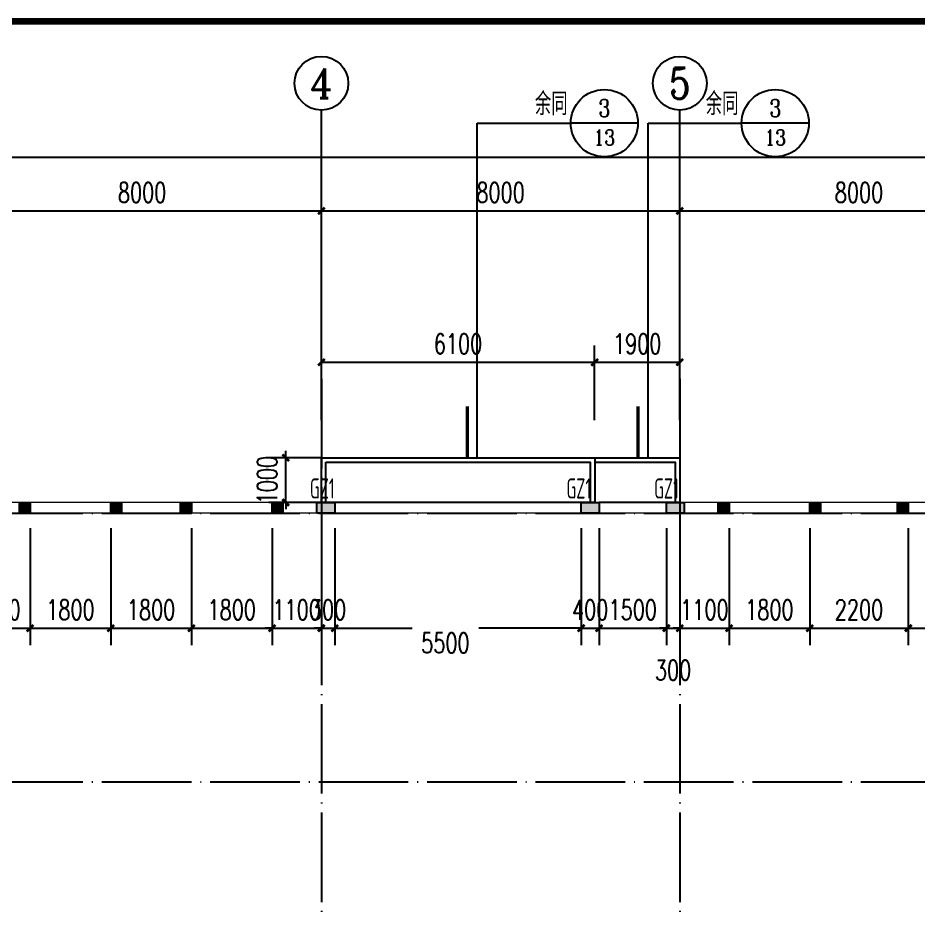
# Model space of a CAD drawing. Header units: millimetres. Extents: x 4533265 to 4958735, y 18976699 to 19555898.
# Drawn here: x 4684450 to 4704558, y 19313139 to 19333100 of the extents above; entities that cross this region are included whole.
import ezdxf
from ezdxf.enums import TextEntityAlignment as Align

# ---------------------------------------------------------------- set-up
doc = ezdxf.new("R2010")
doc.units = ezdxf.units.MM
doc.header["$LTSCALE"] = 1000
doc.header["$MEASUREMENT"] = 0
doc.linetypes.add('DOTE', pattern=[2.42, 2, -0.2, 0.02, -0.2])
doc.layers.get('Defpoints').update_dxf_attribs({"color": 1})
for name, color, linetype in [('3T_WOOD', 21, 'Continuous'), ('AXIS_TEXT', 7, 'Continuous'), ('AXIS_外部', 171, 'Continuous'), ('COLU', 253, 'Continuous'), ('COLU_HATCH', 251, 'Continuous'), ('DIM_IDEN', 171, 'Continuous'), ('DOTE', 250, 'DOTE'), ('GROUND', 150, 'Continuous'), ('PUB_DIM', 161, 'Continuous'), ('PUB_TEXT', 7, 'Continuous'), ('TEXT', 7, 'Continuous'), ('TK', 4, 'Continuous')]:
    doc.layers.add(name, color=color, linetype=linetype)
doc.layers.add('梁', color=4, linetype='Continuous', lineweight=18)
doc.styles.add('_TCH_AXIS', font='COMPLEX', dxfattribs={"bigfont": 'GBCBIG'})
doc.styles.add('_TCH_DIM', font='SIMPLEX', dxfattribs={"bigfont": 'GBCBIG'})
doc.styles.add('_TCH_DIM_T3', font='SIMPLEX', dxfattribs={"width": 0.705882, "bigfont": 'GBCBIG'})
doc.styles.add('_TCH_LABEL', font='COMPLEX', dxfattribs={"bigfont": 'GBCBIG'})
doc.styles.add('COMPLEX', font='COMPLEX')
doc.styles.add('HZTXT', font='tssdeng.shx', dxfattribs={"width": 0.7, "bigfont": 'hztxt.shx'})
doc.dimstyles.new('_TCH_ARCH&&150', dxfattribs={"dimtxt": 446.25, "dimasz": 150, "dimexe": 375, "dimexo": 450, "dimgap": 189.375, "dimtad": 1, "dimdec": 0, "dimzin": 0, "dimdsep": 46, "dimtxsty": '_TCH_DIM_T3', "dimblk": 'ARCHTICK', "dimcen": 0.09, "dimclrt": 7, "dimazin": 2, "dimtfac": 1, "dimtdec": 0, "dimtix": 1, "dimtmove": 2, "dimatfit": 3, "dimfxl": 0, "dimtolj": 1, "dimtzin": 0, "dimarcsym": 0})

# ---------------------------------------------------------------- blocks, each defined once
blk = doc.blocks.new('GeYuanFrame_36707042', base_point=(18.76, 4.34))
at = {"layer": 'TK'}
blk.add_line((43.76, 414.34), (676.76, 414.34), dxfattribs=at)
at = {"layer": 'TK', "const_width": 1}
blk.add_lwpolyline([(676.76, 414.34), (43.76, 414.34), (43.76, 14.34), (676.76, 14.34)], close=True, dxfattribs=at)
blk = doc.blocks.new('Q321Q32132121')
at = {"layer": 'COLU_HATCH'}
for points in [[(4684480, 19322042), (4684480, 19322282), (4684720, 19322282), (4684720, 19322042)], [(4686520, 19322042), (4686520, 19322282), (4686760, 19322282), (4686760, 19322042)], [(4688080, 19322042), (4688080, 19322282), (4688320, 19322282), (4688320, 19322042)], [(4690120, 19322042), (4690120, 19322282), (4690360, 19322282), (4690360, 19322042)], [(4691120, 19322042), (4691120, 19322282), (4691520, 19322282), (4691520, 19322042)], [(4697020, 19322042), (4697020, 19322282), (4697420, 19322282), (4697420, 19322042)], [(4698920, 19322042), (4698920, 19322282), (4699320, 19322282), (4699320, 19322042)], [(4700080, 19322042), (4700080, 19322282), (4700320, 19322282), (4700320, 19322042)], [(4702120, 19322042), (4702120, 19322282), (4702360, 19322282), (4702360, 19322042)], [(4704080, 19322042), (4704080, 19322282), (4704320, 19322282), (4704320, 19322042)]]:
    blk.add_hatch(color=256, dxfattribs=at).paths.add_polyline_path(points)
at = {"layer": 'COLU'}
for points in [[(4684480, 19322042), (4684480, 19322282), (4684720, 19322282), (4684720, 19322042)], [(4686520, 19322042), (4686520, 19322282), (4686760, 19322282), (4686760, 19322042)], [(4688080, 19322042), (4688080, 19322282), (4688320, 19322282), (4688320, 19322042)], [(4690120, 19322042), (4690120, 19322282), (4690360, 19322282), (4690360, 19322042)], [(4691120, 19322042), (4691120, 19322282), (4691520, 19322282), (4691520, 19322042)], [(4697020, 19322042), (4697020, 19322282), (4697420, 19322282), (4697420, 19322042)], [(4698920, 19322042), (4698920, 19322282), (4699320, 19322282), (4699320, 19322042)], [(4700080, 19322042), (4700080, 19322282), (4700320, 19322282), (4700320, 19322042)], [(4702120, 19322042), (4702120, 19322282), (4702360, 19322282), (4702360, 19322042)], [(4704080, 19322042), (4704080, 19322282), (4704320, 19322282), (4704320, 19322042)]]:
    blk.add_lwpolyline(points, close=True, dxfattribs=at)
blk = doc.blocks.new('_ArchTick')
at = {"color": 0, "linetype": 'ByBlock', "const_width": 0.4}
blk.add_lwpolyline([(-0.5, -0.5), (0.5, 0.5)], dxfattribs=at)
blk = doc.blocks.new('*D477')
at = {"layer": 'Defpoints', "color": 0}
for p in [(4699220, 19325413), (4697320, 19323667), (4699220, 19323667)]:
    blk.add_point(p, dxfattribs=at)
at = {"layer": 'PUB_DIM', "color": 0, "lineweight": -2}
for p, q in [((4697320, 19324117), (4697320, 19325788)), ((4699220, 19324117), (4699220, 19325788)), ((4697320, 19325413), (4699220, 19325413))]:
    blk.add_line(p, q, dxfattribs=at)
at = {"layer": 'PUB_DIM', "color": 0, "lineweight": -2, "xscale": 150, "yscale": 150, "zscale": 150, "rotation": 180}
blk.add_blockref('_ArchTick', (4697320, 19325413), dxfattribs=at)
at = {"layer": 'PUB_DIM', "color": 0, "lineweight": -2, "xscale": 150, "yscale": 150, "zscale": 150}
blk.add_blockref('_ArchTick', (4699220, 19325413), dxfattribs=at)
at = {"layer": 'PUB_DIM', "color": 7, "insert": (4698270, 19325826), "char_height": 446.2, "attachment_point": 5, "style": '_TCH_DIM_T3'}
blk.add_mtext('\\A1;1900', dxfattribs=at)
blk = doc.blocks.new('*D478')
at = {"layer": 'Defpoints', "color": 0}
for p in [(4697320, 19325413), (4691220, 19323667), (4697320, 19323667)]:
    blk.add_point(p, dxfattribs=at)
at = {"layer": 'PUB_DIM', "color": 0, "lineweight": -2}
for p, q in [((4691220, 19324117), (4691220, 19325788)), ((4697320, 19324117), (4697320, 19325788)), ((4691220, 19325413), (4697320, 19325413))]:
    blk.add_line(p, q, dxfattribs=at)
at = {"layer": 'PUB_DIM', "color": 0, "lineweight": -2, "xscale": 150, "yscale": 150, "zscale": 150, "rotation": 180}
blk.add_blockref('_ArchTick', (4691220, 19325413), dxfattribs=at)
at = {"layer": 'PUB_DIM', "color": 0, "lineweight": -2, "xscale": 150, "yscale": 150, "zscale": 150}
blk.add_blockref('_ArchTick', (4697320, 19325413), dxfattribs=at)
at = {"layer": 'PUB_DIM', "color": 7, "insert": (4694270, 19325826), "char_height": 446.2, "attachment_point": 5, "style": '_TCH_DIM_T3'}
blk.add_mtext('\\A1;6100', dxfattribs=at)
blk = doc.blocks.new('*D479')
at = {"layer": 'Defpoints', "color": 0}
for p in [(4690425, 19323282), (4691670, 19323282), (4691670, 19322282)]:
    blk.add_point(p, dxfattribs=at)
at = {"layer": 'PUB_DIM', "color": 0, "lineweight": -2}
for p, q in [((4691220, 19323282), (4690050, 19323282)), ((4690425, 19323282), (4690425, 19323432)), ((4690425, 19322282), (4690425, 19323282)), ((4691220, 19322282), (4690050, 19322282)), ((4690425, 19322282), (4690425, 19322132))]:
    blk.add_line(p, q, dxfattribs=at)
at = {"layer": 'PUB_DIM', "color": 0, "lineweight": -2, "xscale": 150, "yscale": 150, "zscale": 150}
for p, rotation in [((4690425, 19323282), 270), ((4690425, 19322282), 90)]:
    blk.add_blockref('_ArchTick', p, dxfattribs=dict(at, rotation=rotation))
at = {"layer": 'PUB_DIM', "color": 7, "insert": (4690012, 19322782), "char_height": 446.2, "attachment_point": 5, "rotation": 90, "style": '_TCH_DIM_T3'}
blk.add_mtext('\\A1;1000', dxfattribs=at)
blk = doc.blocks.new('*D536')
at = {"layer": 'Defpoints', "color": 0}
for p in [(4704320, 19322156), (4706120, 19322156), (4706120, 19319475)]:
    blk.add_point(p, dxfattribs=at)
at = {"layer": 'PUB_DIM', "color": 0, "lineweight": -2}
for p, q in [((4704320, 19321706), (4704320, 19319100)), ((4706120, 19321706), (4706120, 19319100)), ((4704320, 19319475), (4706120, 19319475))]:
    blk.add_line(p, q, dxfattribs=at)
at = {"layer": 'PUB_DIM', "color": 0, "lineweight": -2, "xscale": 150, "yscale": 150, "zscale": 150, "rotation": 180}
blk.add_blockref('_ArchTick', (4704320, 19319475), dxfattribs=at)
at = {"layer": 'PUB_DIM', "color": 0, "lineweight": -2, "xscale": 150, "yscale": 150, "zscale": 150}
blk.add_blockref('_ArchTick', (4706120, 19319475), dxfattribs=at)
at = {"layer": 'PUB_DIM', "color": 7, "insert": (4705220, 19319888), "char_height": 446.2, "attachment_point": 5, "style": '_TCH_DIM_T3'}
blk.add_mtext('\\A1;1800', dxfattribs=at)
blk = doc.blocks.new('*D537')
at = {"layer": 'Defpoints', "color": 0}
for p in [(4702120, 19322156), (4704320, 19322156), (4704320, 19319475)]:
    blk.add_point(p, dxfattribs=at)
at = {"layer": 'PUB_DIM', "color": 0, "lineweight": -2}
for p, q in [((4702120, 19321706), (4702120, 19319100)), ((4704320, 19321706), (4704320, 19319100)), ((4702120, 19319475), (4704320, 19319475))]:
    blk.add_line(p, q, dxfattribs=at)
at = {"layer": 'PUB_DIM', "color": 0, "lineweight": -2, "xscale": 150, "yscale": 150, "zscale": 150, "rotation": 180}
blk.add_blockref('_ArchTick', (4702120, 19319475), dxfattribs=at)
at = {"layer": 'PUB_DIM', "color": 0, "lineweight": -2, "xscale": 150, "yscale": 150, "zscale": 150}
blk.add_blockref('_ArchTick', (4704320, 19319475), dxfattribs=at)
at = {"layer": 'PUB_DIM', "color": 7, "insert": (4703220, 19319888), "char_height": 446.2, "attachment_point": 5, "style": '_TCH_DIM_T3'}
blk.add_mtext('\\A1;2200', dxfattribs=at)
blk = doc.blocks.new('*D538')
at = {"layer": 'Defpoints', "color": 0}
for p in [(4700320, 19322156), (4702120, 19322156), (4702120, 19319475)]:
    blk.add_point(p, dxfattribs=at)
at = {"layer": 'PUB_DIM', "color": 0, "lineweight": -2}
for p, q in [((4700320, 19321706), (4700320, 19319100)), ((4702120, 19321706), (4702120, 19319100)), ((4700320, 19319475), (4702120, 19319475))]:
    blk.add_line(p, q, dxfattribs=at)
at = {"layer": 'PUB_DIM', "color": 0, "lineweight": -2, "xscale": 150, "yscale": 150, "zscale": 150, "rotation": 180}
blk.add_blockref('_ArchTick', (4700320, 19319475), dxfattribs=at)
at = {"layer": 'PUB_DIM', "color": 0, "lineweight": -2, "xscale": 150, "yscale": 150, "zscale": 150}
blk.add_blockref('_ArchTick', (4702120, 19319475), dxfattribs=at)
at = {"layer": 'PUB_DIM', "color": 7, "insert": (4701220, 19319888), "char_height": 446.2, "attachment_point": 5, "style": '_TCH_DIM_T3'}
blk.add_mtext('\\A1;1800', dxfattribs=at)
blk = doc.blocks.new('*D539')
at = {"layer": 'Defpoints', "color": 0}
for p in [(4699220, 19322156), (4700320, 19322156), (4700320, 19319475)]:
    blk.add_point(p, dxfattribs=at)
at = {"layer": 'PUB_DIM', "color": 0, "lineweight": -2}
for p, q in [((4699220, 19321706), (4699220, 19319100)), ((4700320, 19321706), (4700320, 19319100)), ((4699220, 19319475), (4699070, 19319475)), ((4699220, 19319475), (4700320, 19319475)), ((4700320, 19319475), (4700470, 19319475))]:
    blk.add_line(p, q, dxfattribs=at)
at = {"layer": 'PUB_DIM', "color": 0, "lineweight": -2, "xscale": 150, "yscale": 150, "zscale": 150}
blk.add_blockref('_ArchTick', (4699220, 19319475), dxfattribs=at)
at = {"layer": 'PUB_DIM', "color": 0, "lineweight": -2, "xscale": 150, "yscale": 150, "zscale": 150, "rotation": 180}
blk.add_blockref('_ArchTick', (4700320, 19319475), dxfattribs=at)
at = {"layer": 'PUB_DIM', "color": 7, "insert": (4699770, 19319888), "char_height": 446.2, "attachment_point": 5, "style": '_TCH_DIM_T3'}
blk.add_mtext('\\A1;1100', dxfattribs=at)
blk = doc.blocks.new('*D540')
at = {"layer": 'Defpoints', "color": 0}
for p in [(4698920, 19322156), (4699220, 19322156), (4699220, 19319475)]:
    blk.add_point(p, dxfattribs=at)
at = {"layer": 'PUB_DIM', "color": 0, "lineweight": -2}
for p, q in [((4698920, 19321706), (4698920, 19319100)), ((4699220, 19321706), (4699220, 19319100)), ((4698920, 19319475), (4698770, 19319475)), ((4698920, 19319475), (4699220, 19319475)), ((4699220, 19319475), (4699370, 19319475))]:
    blk.add_line(p, q, dxfattribs=at)
at = {"layer": 'PUB_DIM', "color": 0, "lineweight": -2, "xscale": 150, "yscale": 150, "zscale": 150}
blk.add_blockref('_ArchTick', (4698920, 19319475), dxfattribs=at)
at = {"layer": 'PUB_DIM', "color": 0, "lineweight": -2, "xscale": 150, "yscale": 150, "zscale": 150, "rotation": 180}
blk.add_blockref('_ArchTick', (4699220, 19319475), dxfattribs=at)
at = {"layer": 'PUB_DIM', "color": 7, "insert": (4699070, 19318538), "char_height": 446.2, "attachment_point": 5, "style": '_TCH_DIM_T3'}
blk.add_mtext('\\A1;300', dxfattribs=at)
blk = doc.blocks.new('*D541')
at = {"layer": 'Defpoints', "color": 0}
for p in [(4697420, 19322156), (4698920, 19322156), (4698920, 19319475)]:
    blk.add_point(p, dxfattribs=at)
at = {"layer": 'PUB_DIM', "color": 0, "lineweight": -2}
for p, q in [((4697420, 19321706), (4697420, 19319100)), ((4698920, 19321706), (4698920, 19319100)), ((4697420, 19319475), (4698920, 19319475))]:
    blk.add_line(p, q, dxfattribs=at)
at = {"layer": 'PUB_DIM', "color": 0, "lineweight": -2, "xscale": 150, "yscale": 150, "zscale": 150, "rotation": 180}
blk.add_blockref('_ArchTick', (4697420, 19319475), dxfattribs=at)
at = {"layer": 'PUB_DIM', "color": 0, "lineweight": -2, "xscale": 150, "yscale": 150, "zscale": 150}
blk.add_blockref('_ArchTick', (4698920, 19319475), dxfattribs=at)
at = {"layer": 'PUB_DIM', "color": 7, "insert": (4698170, 19319888), "char_height": 446.2, "attachment_point": 5, "style": '_TCH_DIM_T3'}
blk.add_mtext('\\A1;1500', dxfattribs=at)
blk = doc.blocks.new('*D542')
at = {"layer": 'Defpoints', "color": 0}
for p in [(4697020, 19322156), (4697420, 19322156), (4697420, 19319475)]:
    blk.add_point(p, dxfattribs=at)
at = {"layer": 'PUB_DIM', "color": 0, "lineweight": -2}
for p, q in [((4697020, 19321706), (4697020, 19319100)), ((4697420, 19321706), (4697420, 19319100)), ((4697020, 19319475), (4696870, 19319475)), ((4697020, 19319475), (4697420, 19319475)), ((4697420, 19319475), (4697570, 19319475))]:
    blk.add_line(p, q, dxfattribs=at)
at = {"layer": 'PUB_DIM', "color": 0, "lineweight": -2, "xscale": 150, "yscale": 150, "zscale": 150}
blk.add_blockref('_ArchTick', (4697020, 19319475), dxfattribs=at)
at = {"layer": 'PUB_DIM', "color": 0, "lineweight": -2, "xscale": 150, "yscale": 150, "zscale": 150, "rotation": 180}
blk.add_blockref('_ArchTick', (4697420, 19319475), dxfattribs=at)
at = {"layer": 'PUB_DIM', "color": 7, "insert": (4697220, 19319888), "char_height": 446.2, "attachment_point": 5, "style": '_TCH_DIM_T3'}
blk.add_mtext('\\A1;400', dxfattribs=at)
blk = doc.blocks.new('*D543')
at = {"layer": 'Defpoints', "color": 0}
for p in [(4691520, 19322156), (4697020, 19322156), (4697020, 19319475)]:
    blk.add_point(p, dxfattribs=at)
at = {"layer": 'PUB_DIM', "color": 0, "lineweight": -2}
for p, q in [((4691520, 19321706), (4691520, 19319100)), ((4697020, 19321706), (4697020, 19319100)), ((4691520, 19319475), (4693245, 19319475)), ((4697020, 19319475), (4694733, 19319475))]:
    blk.add_line(p, q, dxfattribs=at)
at = {"layer": 'PUB_DIM', "color": 0, "lineweight": -2, "xscale": 150, "yscale": 150, "zscale": 150, "rotation": 180}
blk.add_blockref('_ArchTick', (4691520, 19319475), dxfattribs=at)
at = {"layer": 'PUB_DIM', "color": 0, "lineweight": -2, "xscale": 150, "yscale": 150, "zscale": 150}
blk.add_blockref('_ArchTick', (4697020, 19319475), dxfattribs=at)
at = {"layer": 'PUB_DIM', "color": 7, "insert": (4693989, 19319145), "char_height": 446.2, "attachment_point": 5, "style": '_TCH_DIM_T3'}
blk.add_mtext('\\A1;5500', dxfattribs=at)
blk = doc.blocks.new('*D544')
at = {"layer": 'Defpoints', "color": 0}
for p in [(4691220, 19322156), (4691520, 19322156), (4691520, 19319475)]:
    blk.add_point(p, dxfattribs=at)
at = {"layer": 'PUB_DIM', "color": 0, "lineweight": -2}
for p, q in [((4691220, 19321706), (4691220, 19319100)), ((4691520, 19321706), (4691520, 19319100)), ((4691220, 19319475), (4691070, 19319475)), ((4691220, 19319475), (4691520, 19319475)), ((4691520, 19319475), (4691670, 19319475))]:
    blk.add_line(p, q, dxfattribs=at)
at = {"layer": 'PUB_DIM', "color": 0, "lineweight": -2, "xscale": 150, "yscale": 150, "zscale": 150}
blk.add_blockref('_ArchTick', (4691220, 19319475), dxfattribs=at)
at = {"layer": 'PUB_DIM', "color": 0, "lineweight": -2, "xscale": 150, "yscale": 150, "zscale": 150, "rotation": 180}
blk.add_blockref('_ArchTick', (4691520, 19319475), dxfattribs=at)
at = {"layer": 'PUB_DIM', "color": 7, "insert": (4691370, 19319888), "char_height": 446.2, "attachment_point": 5, "style": '_TCH_DIM_T3'}
blk.add_mtext('\\A1;300', dxfattribs=at)
blk = doc.blocks.new('*D545')
at = {"layer": 'Defpoints', "color": 0}
for p in [(4690120, 19322156), (4691220, 19322156), (4691220, 19319475)]:
    blk.add_point(p, dxfattribs=at)
at = {"layer": 'PUB_DIM', "color": 0, "lineweight": -2}
for p, q in [((4690120, 19321706), (4690120, 19319100)), ((4691220, 19321706), (4691220, 19319100)), ((4690120, 19319475), (4689970, 19319475)), ((4690120, 19319475), (4691220, 19319475)), ((4691220, 19319475), (4691370, 19319475))]:
    blk.add_line(p, q, dxfattribs=at)
at = {"layer": 'PUB_DIM', "color": 0, "lineweight": -2, "xscale": 150, "yscale": 150, "zscale": 150}
blk.add_blockref('_ArchTick', (4690120, 19319475), dxfattribs=at)
at = {"layer": 'PUB_DIM', "color": 0, "lineweight": -2, "xscale": 150, "yscale": 150, "zscale": 150, "rotation": 180}
blk.add_blockref('_ArchTick', (4691220, 19319475), dxfattribs=at)
at = {"layer": 'PUB_DIM', "color": 7, "insert": (4690670, 19319888), "char_height": 446.2, "attachment_point": 5, "style": '_TCH_DIM_T3'}
blk.add_mtext('\\A1;1100', dxfattribs=at)
blk = doc.blocks.new('*D546')
at = {"layer": 'Defpoints', "color": 0}
for p in [(4688320, 19322156), (4690120, 19322156), (4690120, 19319475)]:
    blk.add_point(p, dxfattribs=at)
at = {"layer": 'PUB_DIM', "color": 0, "lineweight": -2}
for p, q in [((4688320, 19321706), (4688320, 19319100)), ((4690120, 19321706), (4690120, 19319100)), ((4688320, 19319475), (4690120, 19319475))]:
    blk.add_line(p, q, dxfattribs=at)
at = {"layer": 'PUB_DIM', "color": 0, "lineweight": -2, "xscale": 150, "yscale": 150, "zscale": 150, "rotation": 180}
blk.add_blockref('_ArchTick', (4688320, 19319475), dxfattribs=at)
at = {"layer": 'PUB_DIM', "color": 0, "lineweight": -2, "xscale": 150, "yscale": 150, "zscale": 150}
blk.add_blockref('_ArchTick', (4690120, 19319475), dxfattribs=at)
at = {"layer": 'PUB_DIM', "color": 7, "insert": (4689220, 19319888), "char_height": 446.2, "attachment_point": 5, "style": '_TCH_DIM_T3'}
blk.add_mtext('\\A1;1800', dxfattribs=at)
blk = doc.blocks.new('*D547')
at = {"layer": 'Defpoints', "color": 0}
for p in [(4686520, 19322156), (4688320, 19322156), (4688320, 19319475)]:
    blk.add_point(p, dxfattribs=at)
at = {"layer": 'PUB_DIM', "color": 0, "lineweight": -2}
for p, q in [((4686520, 19321706), (4686520, 19319100)), ((4688320, 19321706), (4688320, 19319100)), ((4686520, 19319475), (4688320, 19319475))]:
    blk.add_line(p, q, dxfattribs=at)
at = {"layer": 'PUB_DIM', "color": 0, "lineweight": -2, "xscale": 150, "yscale": 150, "zscale": 150, "rotation": 180}
blk.add_blockref('_ArchTick', (4686520, 19319475), dxfattribs=at)
at = {"layer": 'PUB_DIM', "color": 0, "lineweight": -2, "xscale": 150, "yscale": 150, "zscale": 150}
blk.add_blockref('_ArchTick', (4688320, 19319475), dxfattribs=at)
at = {"layer": 'PUB_DIM', "color": 7, "insert": (4687420, 19319888), "char_height": 446.2, "attachment_point": 5, "style": '_TCH_DIM_T3'}
blk.add_mtext('\\A1;1800', dxfattribs=at)
blk = doc.blocks.new('*D548')
at = {"layer": 'Defpoints', "color": 0}
for p in [(4684720, 19322156), (4686520, 19322156), (4686520, 19319475)]:
    blk.add_point(p, dxfattribs=at)
at = {"layer": 'PUB_DIM', "color": 0, "lineweight": -2}
for p, q in [((4684720, 19321706), (4684720, 19319100)), ((4686520, 19321706), (4686520, 19319100)), ((4684720, 19319475), (4686520, 19319475))]:
    blk.add_line(p, q, dxfattribs=at)
at = {"layer": 'PUB_DIM', "color": 0, "lineweight": -2, "xscale": 150, "yscale": 150, "zscale": 150, "rotation": 180}
blk.add_blockref('_ArchTick', (4684720, 19319475), dxfattribs=at)
at = {"layer": 'PUB_DIM', "color": 0, "lineweight": -2, "xscale": 150, "yscale": 150, "zscale": 150}
blk.add_blockref('_ArchTick', (4686520, 19319475), dxfattribs=at)
at = {"layer": 'PUB_DIM', "color": 7, "insert": (4685620, 19319888), "char_height": 446.2, "attachment_point": 5, "style": '_TCH_DIM_T3'}
blk.add_mtext('\\A1;1800', dxfattribs=at)
blk = doc.blocks.new('*D549')
at = {"layer": 'Defpoints', "color": 0}
for p in [(4683220, 19322156), (4684720, 19322156), (4684720, 19319475)]:
    blk.add_point(p, dxfattribs=at)
at = {"layer": 'PUB_DIM', "color": 0, "lineweight": -2}
for p, q in [((4683220, 19321706), (4683220, 19319100)), ((4684720, 19321706), (4684720, 19319100)), ((4683220, 19319475), (4684720, 19319475))]:
    blk.add_line(p, q, dxfattribs=at)
at = {"layer": 'PUB_DIM', "color": 0, "lineweight": -2, "xscale": 150, "yscale": 150, "zscale": 150, "rotation": 180}
blk.add_blockref('_ArchTick', (4683220, 19319475), dxfattribs=at)
at = {"layer": 'PUB_DIM', "color": 0, "lineweight": -2, "xscale": 150, "yscale": 150, "zscale": 150}
blk.add_blockref('_ArchTick', (4684720, 19319475), dxfattribs=at)
at = {"layer": 'PUB_DIM', "color": 7, "insert": (4683970, 19319888), "char_height": 446.2, "attachment_point": 5, "style": '_TCH_DIM_T3'}
blk.add_mtext('\\A1;1500', dxfattribs=at)
blk = doc.blocks.new('*D552')
at = {"layer": 'AXIS_外部', "color": 0, "lineweight": -2}
for p, q in [((4683220, 19325492), (4683220, 19329167)), ((4691220, 19325492), (4691220, 19329167)), ((4683220, 19328792), (4691220, 19328792))]:
    blk.add_line(p, q, dxfattribs=at)
at = {"layer": 'Defpoints', "color": 0}
for p in [(4691220, 19328792), (4683220, 19325042), (4691220, 19325042)]:
    blk.add_point(p, dxfattribs=at)
at = {"layer": 'AXIS_外部', "color": 0, "lineweight": -2, "xscale": 150, "yscale": 150, "zscale": 150, "rotation": 180}
blk.add_blockref('_ArchTick', (4683220, 19328792), dxfattribs=at)
at = {"layer": 'AXIS_外部', "color": 0, "lineweight": -2, "xscale": 150, "yscale": 150, "zscale": 150}
blk.add_blockref('_ArchTick', (4691220, 19328792), dxfattribs=at)
at = {"layer": 'AXIS_外部', "color": 7, "insert": (4687220, 19329204), "char_height": 446.2, "attachment_point": 5, "style": '_TCH_DIM_T3'}
blk.add_mtext('\\A1;8000', dxfattribs=at)
blk = doc.blocks.new('*D553')
at = {"layer": 'AXIS_外部', "color": 0, "lineweight": -2}
for p, q in [((4691220, 19325492), (4691220, 19329167)), ((4699220, 19325492), (4699220, 19329167)), ((4691220, 19328792), (4699220, 19328792))]:
    blk.add_line(p, q, dxfattribs=at)
at = {"layer": 'Defpoints', "color": 0}
for p in [(4699220, 19328792), (4691220, 19325042), (4699220, 19325042)]:
    blk.add_point(p, dxfattribs=at)
at = {"layer": 'AXIS_外部', "color": 0, "lineweight": -2, "xscale": 150, "yscale": 150, "zscale": 150, "rotation": 180}
blk.add_blockref('_ArchTick', (4691220, 19328792), dxfattribs=at)
at = {"layer": 'AXIS_外部', "color": 0, "lineweight": -2, "xscale": 150, "yscale": 150, "zscale": 150}
blk.add_blockref('_ArchTick', (4699220, 19328792), dxfattribs=at)
at = {"layer": 'AXIS_外部', "color": 7, "insert": (4695220, 19329204), "char_height": 446.2, "attachment_point": 5, "style": '_TCH_DIM_T3'}
blk.add_mtext('\\A1;8000', dxfattribs=at)
blk = doc.blocks.new('*D554')
at = {"layer": 'AXIS_外部', "color": 0, "lineweight": -2}
for p, q in [((4699220, 19325492), (4699220, 19329167)), ((4707220, 19325492), (4707220, 19329167)), ((4699220, 19328792), (4707220, 19328792))]:
    blk.add_line(p, q, dxfattribs=at)
at = {"layer": 'Defpoints', "color": 0}
for p in [(4707220, 19328792), (4699220, 19325042), (4707220, 19325042)]:
    blk.add_point(p, dxfattribs=at)
at = {"layer": 'AXIS_外部', "color": 0, "lineweight": -2, "xscale": 150, "yscale": 150, "zscale": 150, "rotation": 180}
blk.add_blockref('_ArchTick', (4699220, 19328792), dxfattribs=at)
at = {"layer": 'AXIS_外部', "color": 0, "lineweight": -2, "xscale": 150, "yscale": 150, "zscale": 150}
blk.add_blockref('_ArchTick', (4707220, 19328792), dxfattribs=at)
at = {"layer": 'AXIS_外部', "color": 7, "insert": (4703220, 19329204), "char_height": 446.2, "attachment_point": 5, "style": '_TCH_DIM_T3'}
blk.add_mtext('\\A1;8000', dxfattribs=at)
blk = doc.blocks.new('*D559')
at = {"layer": 'AXIS_外部', "color": 0, "lineweight": -2}
for p, q in [((4676760, 19325492), (4676760, 19330367)), ((4739220, 19325492), (4739220, 19330367)), ((4676760, 19329992), (4739220, 19329992))]:
    blk.add_line(p, q, dxfattribs=at)
at = {"layer": 'Defpoints', "color": 0}
for p in [(4739220, 19329992), (4676760, 19325042), (4739220, 19325042)]:
    blk.add_point(p, dxfattribs=at)
at = {"layer": 'AXIS_外部', "color": 0, "lineweight": -2, "xscale": 150, "yscale": 150, "zscale": 150, "rotation": 180}
blk.add_blockref('_ArchTick', (4676760, 19329992), dxfattribs=at)
at = {"layer": 'AXIS_外部', "color": 0, "lineweight": -2, "xscale": 150, "yscale": 150, "zscale": 150}
blk.add_blockref('_ArchTick', (4739220, 19329992), dxfattribs=at)
at = {"layer": 'AXIS_外部', "color": 7, "insert": (4707990, 19330404), "char_height": 446.2, "attachment_point": 5, "style": '_TCH_DIM_T3'}
blk.add_mtext('\\A1;62460', dxfattribs=at)
blk = doc.blocks.new('_AXISO')
blk.add_circle((0, 0), 0.5)
at = {"layer": 'AXIS_TEXT', "style": 'COMPLEX', "width": 1.041667}
blk.add_attdef('A', text='', height=0.56, dxfattribs=at).set_placement((-0.25, -0.28), (0.25, -0.28), align=Align.FIT)

msp = doc.modelspace()

# ---------------------------------------------------------------- linework, layer by layer
at = {"layer": 'AXIS_外部'}
for p, q in [((4691220.4, 19325041.5), (4691220.4, 19331041.5)), ((4699220.4, 19325041.5), (4699220.4, 19331041.5))]:
    msp.add_line(p, q, dxfattribs=at)
at = {"layer": 'DIM_IDEN'}
for p, q in [((4694701.1, 19330751.6), (4696785.9, 19330751.6)), ((4694701.1, 19323280.3), (4694701.1, 19330751.6)), ((4698285.9, 19330751.6), (4696785.9, 19330751.6)), ((4698515.6, 19330751.6), (4700600.4, 19330751.6)), ((4698515.6, 19323280.3), (4698515.6, 19330751.6)), ((4702100.4, 19330751.6), (4700600.4, 19330751.6))]:
    msp.add_line(p, q, dxfattribs=at)
at = {"layer": 'DIM_IDEN', "const_width": 75}
for points in [[(4694476.1, 19323280.3), (4694476.1, 19324428.1)], [(4698290.6, 19323280.3), (4698290.6, 19324428.1)]]:
    msp.add_lwpolyline(points, dxfattribs=at)
at = {"layer": 'DIM_IDEN'}
for centre in [(4697535.9, 19330751.6), (4701350.4, 19330751.6)]:
    msp.add_circle(centre, 750, dxfattribs=at)
at = {"layer": 'DOTE'}
for p, q in [((4691220.4, 19325041.5), (4691220.4, 19301041.5)), ((4699220.4, 19325041.5), (4699220.4, 19301041.5)), ((4674220.4, 19322041.5), (4742220.4, 19322041.5)), ((4674220.4, 19316041.5), (4742220.4, 19316041.5))]:
    msp.add_line(p, q, dxfattribs=at)
at = {"layer": 'GROUND'}
for points in [[(4691220.4, 19323281.5), (4697320.4, 19323281.5), (4697320.4, 19322281.5), (4691220.4, 19322281.5)], [(4691320.4, 19323181.5), (4697220.4, 19323181.5), (4697220.4, 19322281.5), (4691320.4, 19322281.5)]]:
    msp.add_lwpolyline(points, close=True, dxfattribs=at)
for points in [[(4697320.4, 19323281.5), (4699220.4, 19323281.5), (4699220.4, 19322281.5), (4697420.4, 19322281.5)], [(4697320.4, 19323181.5), (4699120.4, 19323181.5), (4699120.4, 19322281.5), (4697420.4, 19322281.5)]]:
    msp.add_lwpolyline(points, dxfattribs=at)
at = {"layer": '梁', "lineweight": 18, "ltscale": 0.666667}
for points in [[(4682980.4, 19303801.5), (4739460.4, 19303801.5), (4739460.4, 19322281.5), (4682980.4, 19322281.5)], [(4683220.4, 19304041.5), (4739220.4, 19304041.5), (4739220.4, 19322041.5), (4683220.4, 19322041.5)]]:
    msp.add_lwpolyline(points, close=True, dxfattribs=at)

# ---------------------------------------------------------------- block references
at = {"layer": '3T_WOOD', "xscale": 150, "yscale": 150, "zscale": 150}
msp.add_blockref('GeYuanFrame_36707042', (4662773.6, 19271524.9), dxfattribs=at)
at = {"layer": '3T_WOOD'}
msp.add_blockref('Q321Q32132121', (0, 0), dxfattribs=at)
at = {"layer": 'AXIS_外部'}
ref = msp.add_blockref('_AXISO', (4691220.4, 19331641.5), dxfattribs=dict(at, xscale=1200, yscale=1200, zscale=1200))
ref.add_attrib('A', '4', dxfattribs={"layer": 'AXIS_TEXT', "height": 668.2, "style": '_TCH_AXIS'}).set_placement((4690965.8, 19331307.5), (4691474.9, 19331307.5), align=Align.FIT)
ref = msp.add_blockref('_AXISO', (4699220.4, 19331641.5), dxfattribs=dict(at, xscale=1200, yscale=1200, zscale=1200))
ref.add_attrib('A', '5', dxfattribs={"layer": 'AXIS_TEXT', "height": 698.9, "style": '_TCH_AXIS'}).set_placement((4698987.4, 19331292.1), (4699453.3, 19331292.1), align=Align.FIT)

# ---------------------------------------------------------------- texts
at = {"layer": 'PUB_TEXT', "style": '_TCH_DIM'}
for p in [(4695986.1, 19330931.5), (4699800.7, 19330931.5)]:
    msp.add_text('余同', height=506.38, dxfattribs=at).set_placement(p)
at = {"layer": 'PUB_TEXT', "style": '_TCH_LABEL'}
for s, height, p, p2 in [('3', 391.5, (4697405.4, 19330890.5), (4697666.4, 19330890.5)), ('3', 391.5, (4701219.9, 19330890.5), (4701480.9, 19330890.5)), ('13', 346.49, (4697296.7, 19330259.4), (4697775.2, 19330259.4)), ('13', 346.49, (4701111.2, 19330259.4), (4701589.7, 19330259.4))]:
    msp.add_text(s, height=height, dxfattribs=at).set_placement(p, p2, align=Align.FIT)
at = {"layer": 'TEXT', "color": 1, "style": 'HZTXT', "width": 0.6}
for p in [(4690965, 19322370.1), (4696691, 19322370.1), (4698647.8, 19322370.1)]:
    msp.add_text('GZ1', height=450, rotation=360, dxfattribs=at).set_placement(p)

# ---------------------------------------------------------------- dimensions: what is measured, and where the dimension line sits
at = {"layer": 'AXIS_外部'}
for p1, p2, distance, picture, middle in [((4676760.4, 19325041.5), (4739220.4, 19325041.5), 4950, '*D559', (4707990.4, 19330404)), ((4683220.4, 19325041.5), (4691220.4, 19325041.5), 3750, '*D552', (4687220.4, 19329204)), ((4691220.4, 19325041.5), (4699220.4, 19325041.5), 3750, '*D553', (4695220.4, 19329204)), ((4699220.4, 19325041.5), (4707220.4, 19325041.5), 3750, '*D554', (4703220.4, 19329204))]:
    dim = msp.add_aligned_dim(p1=p1, p2=p2, distance=distance, dimstyle='_TCH_ARCH&&150', dxfattribs=at)
    dim.commit()
    dim.dimension.update_dxf_attribs({"geometry": picture, "text_midpoint": middle})
at = {"layer": 'PUB_DIM'}
for p1, p2, distance, picture, middle in [((4691220.4, 19323667.2), (4697320.4, 19323667.2), 1745.8, '*D478', (4694270.4, 19325825.5)), ((4697320.4, 19323667.2), (4699220.4, 19323667.2), 1745.8, '*D477', (4698270.4, 19325825.5)), ((4691670.4, 19322281.5), (4691670.4, 19323281.5), 1245.8, '*D479', (4690012.1, 19322781.5)), ((4683220.4, 19322156.4), (4684720.4, 19322156.4), -2681.3, '*D549', (4683970.4, 19319887.6)), ((4684720.4, 19322156.4), (4686520.4, 19322156.4), -2681.3, '*D548', (4685620.4, 19319887.6)), ((4686520.4, 19322156.4), (4688320.4, 19322156.4), -2681.3, '*D547', (4687420.4, 19319887.6)), ((4688320.4, 19322156.4), (4690120.4, 19322156.4), -2681.3, '*D546', (4689220.4, 19319887.6)), ((4690120.4, 19322156.4), (4691220.4, 19322156.4), -2681.3, '*D545', (4690670.4, 19319887.6)), ((4697020.4, 19322156.4), (4697420.4, 19322156.4), -2681.3, '*D542', (4697220.4, 19319887.6)), ((4697420.4, 19322156.4), (4698920.4, 19322156.4), -2681.3, '*D541', (4698170.4, 19319887.6)), ((4699220.4, 19322156.4), (4700320.4, 19322156.4), -2681.3, '*D539', (4699770.4, 19319887.6)), ((4700320.4, 19322156.4), (4702120.4, 19322156.4), -2681.3, '*D538', (4701220.4, 19319887.6)), ((4702120.4, 19322156.4), (4704320.4, 19322156.4), -2681.3, '*D537', (4703220.4, 19319887.6)), ((4704320.4, 19322156.4), (4706120.4, 19322156.4), -2681.3, '*D536', (4705220.4, 19319887.6))]:
    dim = msp.add_aligned_dim(p1=p1, p2=p2, distance=distance, dimstyle='_TCH_ARCH&&150', dxfattribs=at)
    dim.commit()
    dim.dimension.update_dxf_attribs({"geometry": picture, "text_midpoint": middle})
for base, p1, p2, picture, middle in [((4691520.4, 19319475.1), (4691220.4, 19322156.4), (4691520.4, 19322156.4), '*D544', (4691370.4, 19319887.6)), ((4697020.4, 19319475.1), (4691520.4, 19322156.4), (4697020.4, 19322156.4), '*D543', (4693989.1, 19319144.8)), ((4699220.4, 19319475.1), (4698920.4, 19322156.4), (4699220.4, 19322156.4), '*D540', (4699070.4, 19318537.6))]:
    dim = msp.add_linear_dim(base=base, p1=p1, p2=p2, angle=0, dimstyle='_TCH_ARCH&&150', dxfattribs=at)
    dim.commit()
    dim.dimension.update_dxf_attribs({"geometry": picture, "text_midpoint": middle, "dimtype": 129})

doc.saveas('drawing.dxf')
